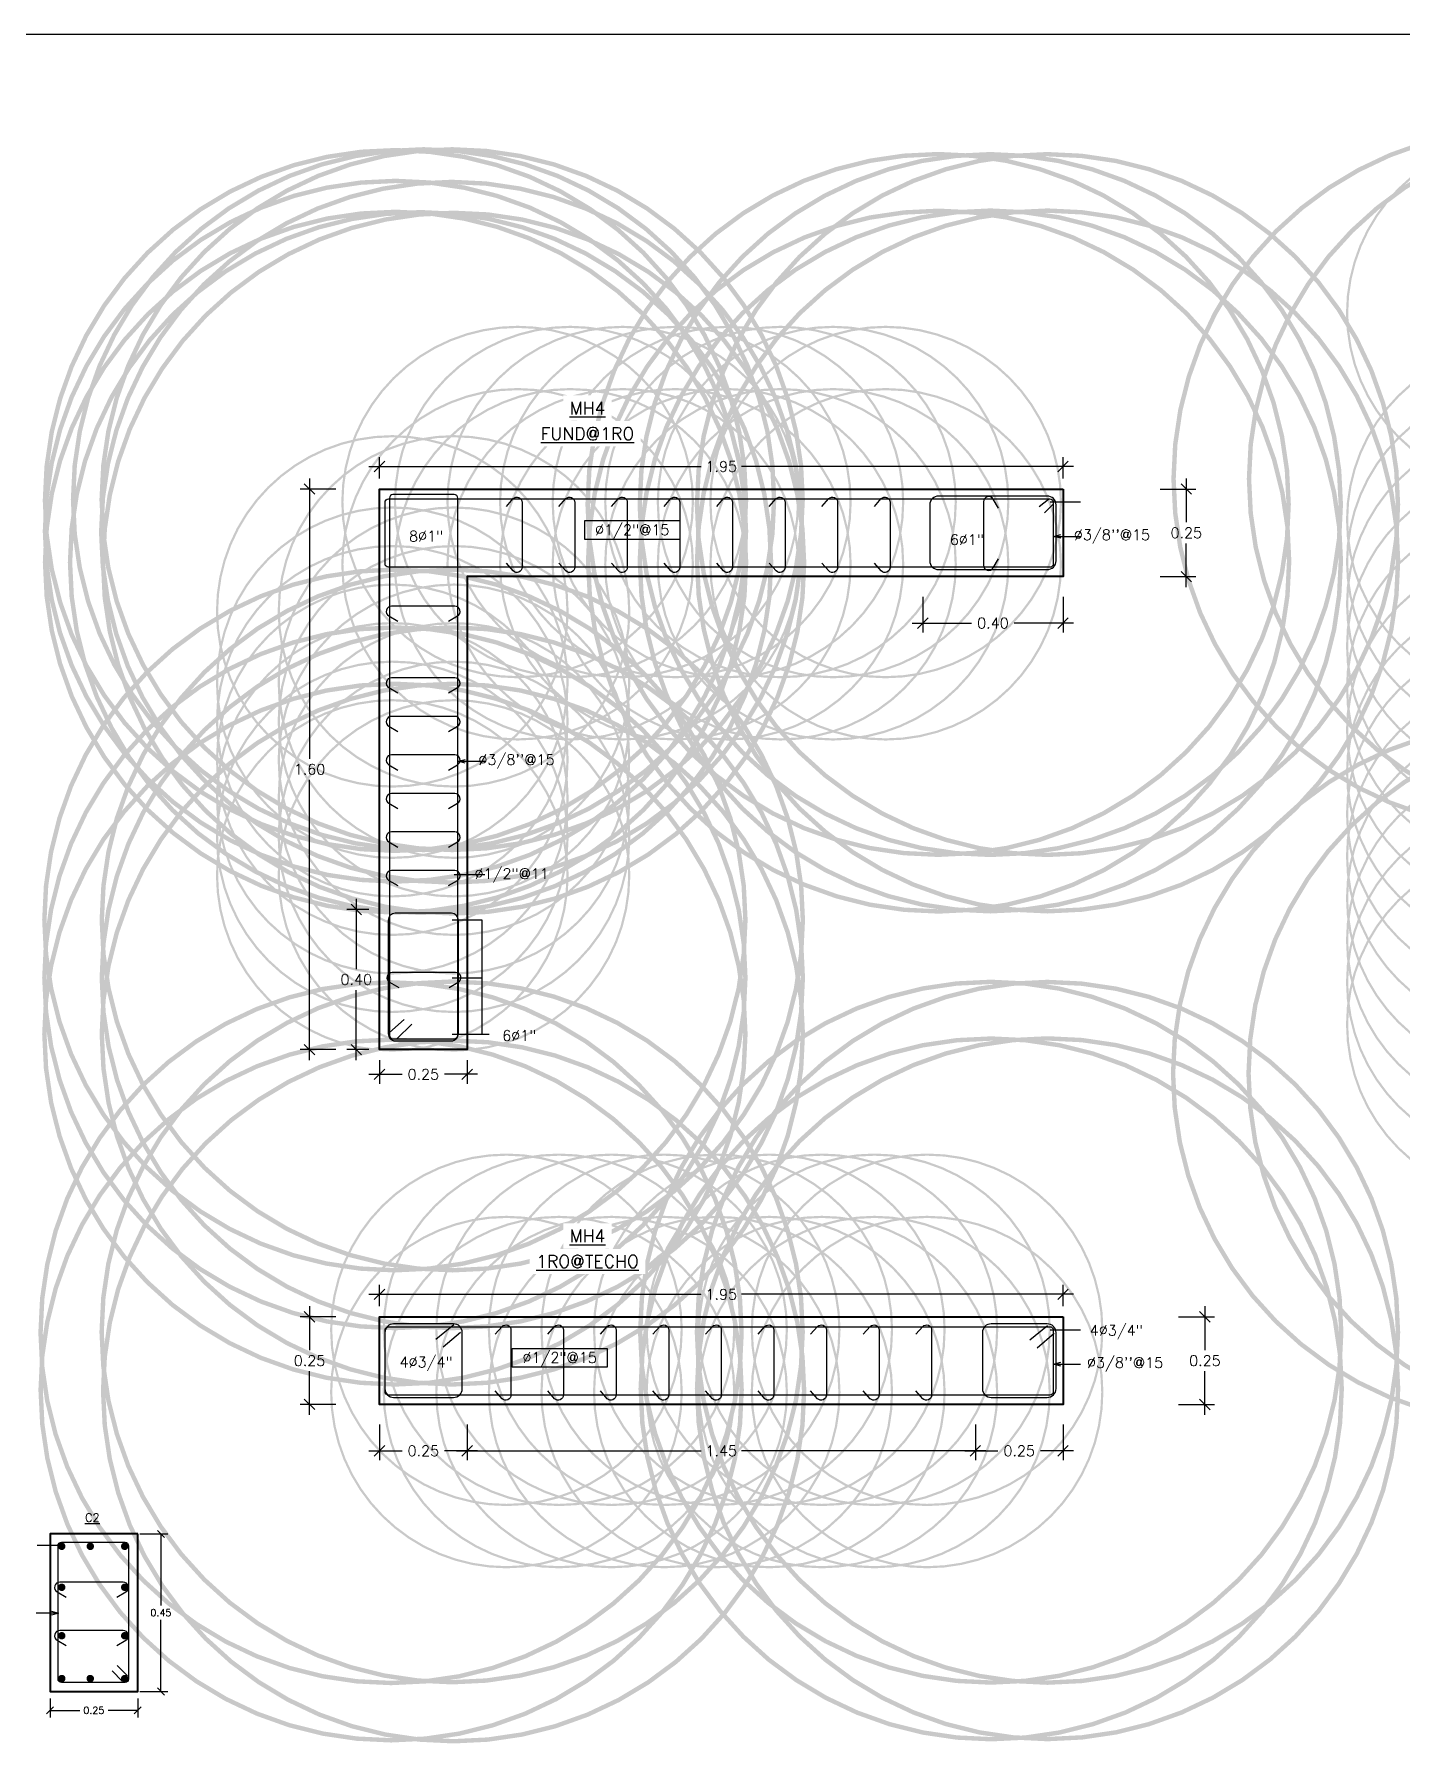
# Model space of a CAD drawing. Header units: metres. Extents: x -25 to 234, y -25 to 53.
# Drawn here: x -0.89 to 3.011, y -15.119 to -10.22 of the extents above; entities that cross this region are included whole.
import ezdxf

# ---------------------------------------------------------------- set-up
doc = ezdxf.new("R2010")
doc.units = ezdxf.units.M
doc.header["$LTSCALE"] = 0.1
doc.header["$MEASUREMENT"] = 0
doc.header["$PDMODE"] = 66
doc.linetypes.add('CONTINUA', pattern=[0])
for name, color, linetype in [('001-DIMTEXTO', 4, 'Continuous'), ('ACERO', 5, 'Continuous'), ('DIMTEXTO', 4, 'Continuous'), ('DIMZAPATA', 4, 'Continuous'), ('MUROS', 7, 'Continuous')]:
    doc.layers.add(name, color=color, linetype=linetype)
doc.layers.add('COLUMNAS', color=7, linetype='Continuous', lineweight=40)
doc.styles.add('SMPLEX', font='simplex.shx')
doc.dimstyles.new('D-10', dxfattribs={"dimscale": 0.1, "dimtxt": 0.2, "dimasz": 0.2, "dimexe": 0.2, "dimexo": 0.2, "dimgap": 0.1, "dimtad": 0, "dimtih": 1, "dimtoh": 1, "dimzin": 0, "dimdsep": 46, "dimtxsty": 'SMPLEX', "dimblk1": 'OBLIQUE', "dimblk2": 'OBLIQUE', "dimsah": 1, "dimcen": 0.2, "dimclrd": 4, "dimclre": 4, "dimclrt": 4, "dimadec": 0, "dimazin": 0, "dimtfac": 1, "dimtmove": 0, "dimatfit": 3, "dimldrblk": 'OPEN30', "dimfxl": 0.5, "dimfxlon": 1, "dimtolj": 1, "dimtzin": 0, "dimarcsym": 0})
doc.dimstyles.new('D-15', dxfattribs={"dimscale": 0.15, "dimtxt": 0.2, "dimasz": 0.2, "dimexe": 0.18, "dimexo": 0.2, "dimgap": 0.1, "dimtad": 0, "dimtih": 1, "dimtoh": 1, "dimzin": 0, "dimdsep": 46, "dimtxsty": 'SMPLEX', "dimblk": 'OBLIQUE', "dimcen": 0.09, "dimdle": 0.2, "dimclrd": 4, "dimclre": 4, "dimclrt": 4, "dimadec": 0, "dimazin": 0, "dimtfac": 1, "dimtofl": 0, "dimtmove": 0, "dimatfit": 3, "dimldrblk": 'OPEN30', "dimfxl": 0.5, "dimfxlon": 1, "dimtolj": 1, "dimtzin": 0, "dimarcsym": 0})
doc.dimstyles.new('DIM-10', dxfattribs={"dimscale": 0.1, "dimtxt": 0.2, "dimasz": 0.2, "dimexe": 0.2, "dimexo": 0.2, "dimgap": 0.1, "dimtad": 0, "dimtih": 1, "dimtoh": 1, "dimzin": 0, "dimdsep": 46, "dimtxsty": 'SMPLEX', "dimblk": 'OBLIQUE', "dimcen": 0.2, "dimclrd": 4, "dimclre": 4, "dimclrt": 4, "dimadec": 0, "dimazin": 0, "dimtfac": 1, "dimtmove": 0, "dimatfit": 3, "dimldrblk": 'OPEN30', "dimfxl": 0.6, "dimfxlon": 1, "dimtolj": 1, "dimtzin": 0, "dimarcsym": 0})

# ---------------------------------------------------------------- blocks, each defined once
blk = doc.blocks.new('_Oblique')
at = {"color": 0, "linetype": 'ByBlock', "lineweight": -2}
blk.add_line((-0.5, -0.5), (0.5, 0.5), dxfattribs=at)
blk = doc.blocks.new('*D267')
at = {"layer": 'Defpoints', "color": 0, "transparency": 16777216}
for p in [(-0.8448, -14.5), (-0.8448, -14.95), (-0.5284, -14.95)]:
    blk.add_point(p, dxfattribs=at)
at = {"layer": 'MUROS', "color": 4, "lineweight": -2, "transparency": 16777216}
for p, q in [((-0.5884, -14.5), (-0.5084, -14.5)), ((-0.5284, -14.5), (-0.5284, -14.705)), ((-0.5284, -14.95), (-0.5284, -14.745)), ((-0.5884, -14.95), (-0.5084, -14.95))]:
    blk.add_line(p, q, dxfattribs=at)
at = {"layer": 'MUROS', "color": 4, "lineweight": -2, "transparency": 16777216, "xscale": 0.02, "yscale": 0.02, "zscale": 0.02}
for p, rotation in [((-0.5284, -14.5), 90), ((-0.5284, -14.95), 270)]:
    blk.add_blockref('_Oblique', p, dxfattribs=dict(at, rotation=rotation))
at = {"layer": 'MUROS', "color": 4, "lineweight": -3, "transparency": 16777216, "insert": (-0.5284, -14.725), "char_height": 0.02, "attachment_point": 5, "style": 'SMPLEX'}
blk.add_mtext('\\A1;0.45', dxfattribs=at)
blk = doc.blocks.new('_Open30')
at = {"layer": 'DIMTEXTO', "color": 0, "lineweight": -2}
for p, q in [((-1, 0.27), (0, 0)), ((0, 0), (-1, -0.27)), ((0, 0), (-1, 0))]:
    blk.add_line(p, q, dxfattribs=at)
blk = doc.blocks.new('*D266')
at = {"layer": 'Defpoints', "color": 0, "transparency": 16777216}
for p in [(-0.8448, -14.95), (-0.5948, -14.95), (-0.8448, -15.0039)]:
    blk.add_point(p, dxfattribs=at)
at = {"layer": 'DIMTEXTO', "color": 4, "lineweight": -2, "transparency": 16777216}
for p, q in [((-0.8448, -14.97), (-0.8448, -15.0239)), ((-0.5948, -14.97), (-0.5948, -15.0239)), ((-0.8448, -15.0039), (-0.7602, -15.0039)), ((-0.5948, -15.0039), (-0.6793, -15.0039))]:
    blk.add_line(p, q, dxfattribs=at)
at = {"layer": 'DIMTEXTO', "color": 4, "lineweight": -2, "transparency": 16777216, "xscale": 0.02, "yscale": 0.02, "zscale": 0.02, "rotation": 180}
blk.add_blockref('_Oblique', (-0.8448, -15.0039), dxfattribs=at)
at = {"layer": 'DIMTEXTO', "color": 4, "lineweight": -2, "transparency": 16777216, "xscale": 0.02, "yscale": 0.02, "zscale": 0.02}
blk.add_blockref('_Oblique', (-0.5948, -15.0039), dxfattribs=at)
at = {"layer": 'DIMTEXTO', "color": 4, "transparency": 16777216, "insert": (-0.7198, -15.0039), "char_height": 0.02, "attachment_point": 5, "style": 'SMPLEX'}
blk.add_mtext('\\A1;0.25', dxfattribs=at)
blk = doc.blocks.new('*U698')
at = {"layer": 'ACERO', "const_width": 1}
blk.add_lwpolyline([(0, -0.003175, 1), (0, 0.003175, 1)], format="xyb", close=True, dxfattribs=at)
blk = doc.blocks.new('*U700')
at = {"layer": '001-DIMTEXTO', "color": 0, "linetype": 'ByBlock', "lineweight": -2, "transparency": 16777216}
for p in [(0, 0), (0.15, 0), (0.3, 0), (0.45, 0), (0.6, 0), (0.75, 0), (0.9, 0), (1.05, 0), (0, -0.1777), (0.15, -0.1777), (0.3, -0.1777), (0.45, -0.1777), (0.6, -0.1777), (0.75, -0.1777), (0.9, -0.1777), (1.05, -0.1777)]:
    blk.add_blockref('*U698', p, dxfattribs=at)
blk = doc.blocks.new('*U701')
at = {"layer": 'ACERO', "linetype": 'CONTINUA'}
blk.add_lwpolyline([(0.0225, 0.0806), (0.0029, 0.1032, 0.663284), (-0.0225, 0.0925), (-0.0225, -0.0925, 0.663284), (0.0029, -0.1032), (0.0225, -0.0806)], format="xyb", dxfattribs=at)
blk = doc.blocks.new('*U702')
at = {"layer": '001-DIMTEXTO', "color": 0, "linetype": 'ByBlock', "lineweight": -2, "transparency": 16777216}
for p in [(0, 0), (0.15, 0), (0.3, 0), (0.45, 0), (0.6, 0), (0.75, 0), (0.9, 0), (1.05, 0)]:
    blk.add_blockref('*U701', p, dxfattribs=at)
blk = doc.blocks.new('*D705')
at = {"layer": 'Defpoints', "color": 0, "transparency": 16777216}
for p in [(2.0451, -11.5178), (2.0451, -11.7678), (2.3968, -11.7678)]:
    blk.add_point(p, dxfattribs=at)
at = {"layer": 'DIMTEXTO', "color": 4, "lineweight": -2, "transparency": 16777216}
for p, q in [((2.3968, -11.4878), (2.3968, -11.6128)), ((2.3218, -11.5178), (2.4238, -11.5178)), ((2.3968, -11.7978), (2.3968, -11.6728)), ((2.3218, -11.7678), (2.4238, -11.7678))]:
    blk.add_line(p, q, dxfattribs=at)
at = {"layer": 'DIMTEXTO', "color": 4, "lineweight": -2, "transparency": 16777216, "xscale": 0.03, "yscale": 0.03, "zscale": 0.03}
for p, rotation in [((2.3968, -11.5178), 90), ((2.3968, -11.7678), 270)]:
    blk.add_blockref('_Oblique', p, dxfattribs=dict(at, rotation=rotation))
at = {"layer": 'DIMTEXTO', "color": 4, "transparency": 16777216, "insert": (2.3968, -11.6428), "char_height": 0.03, "attachment_point": 5, "style": 'SMPLEX'}
blk.add_mtext('\\A1;0.25', dxfattribs=at)
blk = doc.blocks.new('*D706')
at = {"layer": 'Defpoints', "color": 0, "transparency": 16777216}
for p in [(0.0951, -11.5178), (-0.1045, -13.1178), (0.0951, -13.1178)]:
    blk.add_point(p, dxfattribs=at)
at = {"layer": 'DIMTEXTO', "color": 4, "lineweight": -2, "transparency": 16777216}
for p, q in [((-0.1045, -11.4878), (-0.1045, -12.2878)), ((-0.0295, -11.5178), (-0.1315, -11.5178)), ((-0.1045, -13.1478), (-0.1045, -12.3478)), ((-0.0295, -13.1178), (-0.1315, -13.1178))]:
    blk.add_line(p, q, dxfattribs=at)
at = {"layer": 'DIMTEXTO', "color": 4, "lineweight": -2, "transparency": 16777216, "xscale": 0.03, "yscale": 0.03, "zscale": 0.03}
for p, rotation in [((-0.1045, -11.5178), 90), ((-0.1045, -13.1178), 270)]:
    blk.add_blockref('_Oblique', p, dxfattribs=dict(at, rotation=rotation))
at = {"layer": 'DIMTEXTO', "color": 4, "transparency": 16777216, "insert": (-0.1045, -12.3178), "char_height": 0.03, "attachment_point": 5, "style": 'SMPLEX'}
blk.add_mtext('\\A1;1.60', dxfattribs=at)
blk = doc.blocks.new('*D703')
at = {"layer": 'Defpoints', "color": 0, "transparency": 16777216}
for p in [(2.0451, -11.4535), (0.0951, -11.5178), (2.0451, -11.5178)]:
    blk.add_point(p, dxfattribs=at)
at = {"layer": 'DIMTEXTO', "color": 4, "lineweight": -2, "transparency": 16777216}
for p, q in [((0.0651, -11.4535), (1.0123, -11.4535)), ((0.0951, -11.4878), (0.0951, -11.4265)), ((2.0751, -11.4535), (1.128, -11.4535)), ((2.0451, -11.4878), (2.0451, -11.4265))]:
    blk.add_line(p, q, dxfattribs=at)
at = {"layer": 'DIMTEXTO', "color": 4, "lineweight": -2, "transparency": 16777216, "xscale": 0.03, "yscale": 0.03, "zscale": 0.03, "rotation": 180}
blk.add_blockref('_Oblique', (0.0951, -11.4535), dxfattribs=at)
at = {"layer": 'DIMTEXTO', "color": 4, "lineweight": -2, "transparency": 16777216, "xscale": 0.03, "yscale": 0.03, "zscale": 0.03}
blk.add_blockref('_Oblique', (2.0451, -11.4535), dxfattribs=at)
at = {"layer": 'DIMTEXTO', "color": 4, "transparency": 16777216, "insert": (1.0701, -11.4535), "char_height": 0.03, "attachment_point": 5, "style": 'SMPLEX'}
blk.add_mtext('\\A1;1.95', dxfattribs=at)
blk = doc.blocks.new('*D704')
at = {"layer": 'Defpoints', "color": 0, "transparency": 16777216}
for p in [(0.0951, -13.1178), (0.3451, -13.1178), (0.0951, -13.1884)]:
    blk.add_point(p, dxfattribs=at)
at = {"layer": 'DIMTEXTO', "color": 4, "lineweight": -2, "transparency": 16777216}
for p, q in [((0.0951, -13.1478), (0.0951, -13.2154)), ((0.3451, -13.1478), (0.3451, -13.2154)), ((0.0651, -13.1884), (0.1594, -13.1884)), ((0.3751, -13.1884), (0.2808, -13.1884))]:
    blk.add_line(p, q, dxfattribs=at)
at = {"layer": 'DIMTEXTO', "color": 4, "lineweight": -2, "transparency": 16777216, "xscale": 0.03, "yscale": 0.03, "zscale": 0.03, "rotation": 180}
blk.add_blockref('_Oblique', (0.0951, -13.1884), dxfattribs=at)
at = {"layer": 'DIMTEXTO', "color": 4, "lineweight": -2, "transparency": 16777216, "xscale": 0.03, "yscale": 0.03, "zscale": 0.03}
blk.add_blockref('_Oblique', (0.3451, -13.1884), dxfattribs=at)
at = {"layer": 'DIMTEXTO', "color": 4, "transparency": 16777216, "insert": (0.2201, -13.1884), "char_height": 0.03, "attachment_point": 5, "style": 'SMPLEX'}
blk.add_mtext('\\A1;0.25', dxfattribs=at)
blk = doc.blocks.new('*U708')
at = {"layer": 'ACERO', "linetype": 'CONTINUA'}
blk.add_lwpolyline([(0.072, -0.0216), (0.098, -0.0064, 0.765011), (0.0904, 0.0216), (-0.0904, 0.0216, 0.765011), (-0.098, -0.0064), (-0.072, -0.0216)], format="xyb", dxfattribs=at)
blk = doc.blocks.new('*U709')
at = {"layer": '001-DIMTEXTO', "color": 0, "linetype": 'ByBlock', "lineweight": -2, "transparency": 16777216}
for p in [(0, 0.55), (0, 0.44), (0, 0.33), (0, 0.22), (0, 0.11), (0, 0)]:
    blk.add_blockref('*U708', p, dxfattribs=at)
blk = doc.blocks.new('*U710')
at = {"layer": 'ACERO', "const_width": 1}
for points in [[(-0.088, -0.0032, -1), (-0.088, 0.0032, -1)], [(0.088, -0.0032, -1), (0.088, 0.0032, -1)]]:
    blk.add_lwpolyline(points, format="xyb", close=True, dxfattribs=at)
blk = doc.blocks.new('*U711')
at = {"layer": '001-DIMTEXTO', "color": 0, "linetype": 'ByBlock', "lineweight": -2, "transparency": 16777216}
for p in [(0, 0.55), (0, 0.44), (0, 0.33), (0, 0.22), (0, 0.11), (0, 0)]:
    blk.add_blockref('*U710', p, dxfattribs=at)
blk = doc.blocks.new('*D712')
at = {"layer": 'Defpoints', "color": 0, "transparency": 16777216}
for p in [(0.0288, -12.7178), (0.0951, -12.7178), (0.0951, -13.1178)]:
    blk.add_point(p, dxfattribs=at)
at = {"layer": 'DIMTEXTO', "color": 4, "lineweight": -2, "transparency": 16777216}
for p, q in [((0.0288, -12.6878), (0.0288, -12.8878)), ((0.0651, -12.7178), (0.0018, -12.7178)), ((0.0288, -13.1478), (0.0288, -12.9478)), ((0.0651, -13.1178), (0.0018, -13.1178))]:
    blk.add_line(p, q, dxfattribs=at)
at = {"layer": 'DIMTEXTO', "color": 4, "lineweight": -2, "transparency": 16777216, "xscale": 0.03, "yscale": 0.03, "zscale": 0.03}
for p, rotation in [((0.0288, -12.7178), 90), ((0.0288, -13.1178), 270)]:
    blk.add_blockref('_Oblique', p, dxfattribs=dict(at, rotation=rotation))
at = {"layer": 'DIMTEXTO', "color": 4, "transparency": 16777216, "insert": (0.0288, -12.9178), "char_height": 0.03, "attachment_point": 5, "style": 'SMPLEX'}
blk.add_mtext('\\A1;0.40', dxfattribs=at)
blk = doc.blocks.new('*D715')
at = {"layer": 'Defpoints', "color": 0, "transparency": 16777216}
for p in [(1.6451, -11.7678), (2.0451, -11.7678), (1.6451, -11.9004)]:
    blk.add_point(p, dxfattribs=at)
at = {"layer": 'DIMTEXTO', "color": 4, "lineweight": -2, "transparency": 16777216}
for p, q in [((1.6451, -11.8254), (1.6451, -11.9274)), ((2.0451, -11.8254), (2.0451, -11.9274)), ((1.6151, -11.9004), (1.7844, -11.9004)), ((2.0751, -11.9004), (1.9058, -11.9004))]:
    blk.add_line(p, q, dxfattribs=at)
at = {"layer": 'DIMTEXTO', "color": 4, "lineweight": -2, "transparency": 16777216, "xscale": 0.03, "yscale": 0.03, "zscale": 0.03, "rotation": 180}
blk.add_blockref('_Oblique', (1.6451, -11.9004), dxfattribs=at)
at = {"layer": 'DIMTEXTO', "color": 4, "lineweight": -2, "transparency": 16777216, "xscale": 0.03, "yscale": 0.03, "zscale": 0.03}
blk.add_blockref('_Oblique', (2.0451, -11.9004), dxfattribs=at)
at = {"layer": 'DIMTEXTO', "color": 4, "transparency": 16777216, "insert": (1.8451, -11.9004), "char_height": 0.03, "attachment_point": 5, "style": 'SMPLEX'}
blk.add_mtext('\\A1;0.40', dxfattribs=at)
blk = doc.blocks.new('*U734')
at = {"layer": 'ACERO', "const_width": 1}
for points in [[(-0.1129, 0.0035, 1), (-0.1129, 0.0098, 1)], [(0.1132, 0.0035, 1), (0.1132, 0.0098, 1)]]:
    blk.add_lwpolyline(points, format="xyb", close=True, dxfattribs=at)
at = {"layer": 'ACERO', "linetype": 'CONTINUA'}
blk.add_lwpolyline([(-0.097, -0.0216), (-0.123, -0.0064, -0.765011), (-0.1154, 0.0216), (0.1154, 0.0216, -0.765011), (0.123, -0.0064), (0.097, -0.0216)], format="xyb", dxfattribs=at)
blk = doc.blocks.new('*U735')
at = {"layer": '001-DIMTEXTO', "color": 0, "linetype": 'ByBlock', "lineweight": -2, "transparency": 16777216}
for p in [(0, 1.44), (0, 1.32), (0, 1.2), (0, 1.08), (0, 0.96), (0, 0.84), (0, 0.72), (0, 0.6), (0, 0.48), (0, 0.36), (0, 0.24), (0, 0.12), (0, 0)]:
    blk.add_blockref('*U734', p, dxfattribs=at)
blk = doc.blocks.new('*U766')
at = {"layer": 'ACERO', "const_width": 1}
blk.add_lwpolyline([(0, -0.003175, 1), (0, 0.003175, 1)], format="xyb", close=True, dxfattribs=at)
blk = doc.blocks.new('*U767')
at = {"layer": '001-DIMTEXTO', "color": 0, "linetype": 'ByBlock', "lineweight": -2, "transparency": 16777216}
for p in [(0, 0), (0.15, 0), (0.3, 0), (0.45, 0), (0.6, 0), (0.75, 0), (0.9, 0), (1.05, 0), (1.2, 0), (0, -0.1777), (0.15, -0.1777), (0.3, -0.1777), (0.45, -0.1777), (0.6, -0.1777), (0.75, -0.1777), (0.9, -0.1777), (1.05, -0.1777), (1.2, -0.1777)]:
    blk.add_blockref('*U766', p, dxfattribs=at)
blk = doc.blocks.new('*U768')
at = {"layer": 'ACERO', "linetype": 'CONTINUA'}
blk.add_lwpolyline([(0.0225, 0.0806), (0.0029, 0.1032, 0.663284), (-0.0225, 0.0925), (-0.0225, -0.0925, 0.663284), (0.0029, -0.1032), (0.0225, -0.0806)], format="xyb", dxfattribs=at)
blk = doc.blocks.new('*U769')
at = {"layer": '001-DIMTEXTO', "color": 0, "linetype": 'ByBlock', "lineweight": -2, "transparency": 16777216}
for p in [(0, 0), (0.15, 0), (0.3, 0), (0.45, 0), (0.6, 0), (0.75, 0), (0.9, 0), (1.05, 0), (1.2, 0)]:
    blk.add_blockref('*U768', p, dxfattribs=at)
blk = doc.blocks.new('*D775')
at = {"layer": 'Defpoints', "color": 0, "transparency": 16777216}
for p in [(2.0983, -13.8806), (2.0982, -14.1306), (2.4499, -14.1306)]:
    blk.add_point(p, dxfattribs=at)
at = {"layer": 'DIMTEXTO', "color": 4, "lineweight": -2, "transparency": 16777216}
for p, q in [((2.4499, -13.8506), (2.4499, -13.9756)), ((2.3749, -13.8806), (2.4769, -13.8806)), ((2.4499, -14.1606), (2.4499, -14.0356)), ((2.3749, -14.1306), (2.4769, -14.1306))]:
    blk.add_line(p, q, dxfattribs=at)
at = {"layer": 'DIMTEXTO', "color": 4, "lineweight": -2, "transparency": 16777216, "xscale": 0.03, "yscale": 0.03, "zscale": 0.03}
for p, rotation in [((2.4499, -13.8806), 90), ((2.4499, -14.1306), 270)]:
    blk.add_blockref('_Oblique', p, dxfattribs=dict(at, rotation=rotation))
at = {"layer": 'DIMTEXTO', "color": 4, "transparency": 16777216, "insert": (2.4499, -14.0056), "char_height": 0.03, "attachment_point": 5, "style": 'SMPLEX'}
blk.add_mtext('\\A1;0.25', dxfattribs=at)
blk = doc.blocks.new('*D776')
at = {"layer": 'Defpoints', "color": 0, "transparency": 16777216}
for p in [(0.0951, -13.8805), (-0.1045, -14.1305), (0.0951, -14.1305)]:
    blk.add_point(p, dxfattribs=at)
at = {"layer": 'DIMTEXTO', "color": 4, "lineweight": -2, "transparency": 16777216}
for p, q in [((-0.1045, -13.8505), (-0.1045, -13.9755)), ((-0.0295, -13.8805), (-0.1315, -13.8805)), ((-0.1045, -14.1605), (-0.1045, -14.0355)), ((-0.0295, -14.1305), (-0.1315, -14.1305))]:
    blk.add_line(p, q, dxfattribs=at)
at = {"layer": 'DIMTEXTO', "color": 4, "lineweight": -2, "transparency": 16777216, "xscale": 0.03, "yscale": 0.03, "zscale": 0.03}
for p, rotation in [((-0.1045, -13.8805), 90), ((-0.1045, -14.1305), 270)]:
    blk.add_blockref('_Oblique', p, dxfattribs=dict(at, rotation=rotation))
at = {"layer": 'DIMTEXTO', "color": 4, "transparency": 16777216, "insert": (-0.1045, -14.0055), "char_height": 0.03, "attachment_point": 5, "style": 'SMPLEX'}
blk.add_mtext('\\A1;0.25', dxfattribs=at)
blk = doc.blocks.new('*D772')
at = {"layer": 'Defpoints', "color": 0, "transparency": 16777216}
for p in [(2.0451, -13.8163), (0.0951, -13.8805), (2.0451, -13.8806)]:
    blk.add_point(p, dxfattribs=at)
at = {"layer": 'DIMTEXTO', "color": 4, "lineweight": -2, "transparency": 16777216}
for p, q in [((0.0951, -13.8505), (0.0951, -13.7893)), ((2.0451, -13.8506), (2.0451, -13.7893)), ((0.0651, -13.8163), (1.0123, -13.8163)), ((2.0751, -13.8163), (1.128, -13.8163))]:
    blk.add_line(p, q, dxfattribs=at)
at = {"layer": 'DIMTEXTO', "color": 4, "lineweight": -2, "transparency": 16777216, "xscale": 0.03, "yscale": 0.03, "zscale": 0.03, "rotation": 180}
blk.add_blockref('_Oblique', (0.0951, -13.8163), dxfattribs=at)
at = {"layer": 'DIMTEXTO', "color": 4, "lineweight": -2, "transparency": 16777216, "xscale": 0.03, "yscale": 0.03, "zscale": 0.03}
blk.add_blockref('_Oblique', (2.0451, -13.8163), dxfattribs=at)
at = {"layer": 'DIMTEXTO', "color": 4, "transparency": 16777216, "insert": (1.0701, -13.8163), "char_height": 0.03, "attachment_point": 5, "style": 'SMPLEX'}
blk.add_mtext('\\A1;1.95', dxfattribs=at)
blk = doc.blocks.new('*D774')
at = {"layer": 'Defpoints', "color": 0, "transparency": 16777216}
for p in [(1.7951, -14.1306), (2.0451, -14.1306), (1.7951, -14.2631)]:
    blk.add_point(p, dxfattribs=at)
at = {"layer": 'DIMTEXTO', "color": 4, "lineweight": -2, "transparency": 16777216}
for p, q in [((1.7951, -14.1881), (1.7951, -14.2901)), ((2.0451, -14.1881), (2.0451, -14.2901)), ((1.7651, -14.2631), (1.8594, -14.2631)), ((2.0751, -14.2631), (1.9808, -14.2631))]:
    blk.add_line(p, q, dxfattribs=at)
at = {"layer": 'DIMTEXTO', "color": 4, "lineweight": -2, "transparency": 16777216, "xscale": 0.03, "yscale": 0.03, "zscale": 0.03, "rotation": 180}
blk.add_blockref('_Oblique', (1.7951, -14.2631), dxfattribs=at)
at = {"layer": 'DIMTEXTO', "color": 4, "lineweight": -2, "transparency": 16777216, "xscale": 0.03, "yscale": 0.03, "zscale": 0.03}
blk.add_blockref('_Oblique', (2.0451, -14.2631), dxfattribs=at)
at = {"layer": 'DIMTEXTO', "color": 4, "transparency": 16777216, "insert": (1.9201, -14.2631), "char_height": 0.03, "attachment_point": 5, "style": 'SMPLEX'}
blk.add_mtext('\\A1;0.25', dxfattribs=at)
blk = doc.blocks.new('*D780')
at = {"layer": 'Defpoints', "color": 0, "transparency": 16777216}
for p in [(0.0951, -14.1305), (0.3451, -14.1305), (0.0951, -14.2631)]:
    blk.add_point(p, dxfattribs=at)
at = {"layer": 'DIMTEXTO', "color": 4, "lineweight": -2, "transparency": 16777216}
for p, q in [((0.0951, -14.1881), (0.0951, -14.2901)), ((0.3451, -14.1881), (0.3451, -14.2901)), ((0.0651, -14.2631), (0.1594, -14.2631)), ((0.3751, -14.2631), (0.2808, -14.2631))]:
    blk.add_line(p, q, dxfattribs=at)
at = {"layer": 'DIMTEXTO', "color": 4, "lineweight": -2, "transparency": 16777216, "xscale": 0.03, "yscale": 0.03, "zscale": 0.03, "rotation": 180}
blk.add_blockref('_Oblique', (0.0951, -14.2631), dxfattribs=at)
at = {"layer": 'DIMTEXTO', "color": 4, "lineweight": -2, "transparency": 16777216, "xscale": 0.03, "yscale": 0.03, "zscale": 0.03}
blk.add_blockref('_Oblique', (0.3451, -14.2631), dxfattribs=at)
at = {"layer": 'DIMTEXTO', "color": 4, "transparency": 16777216, "insert": (0.2201, -14.2631), "char_height": 0.03, "attachment_point": 5, "style": 'SMPLEX'}
blk.add_mtext('\\A1;0.25', dxfattribs=at)
blk = doc.blocks.new('*D781')
at = {"layer": 'Defpoints', "color": 0, "transparency": 16777216}
for p in [(0.3451, -14.1305), (1.7951, -14.1306), (1.7951, -14.2631)]:
    blk.add_point(p, dxfattribs=at)
at = {"layer": 'DIMTEXTO', "color": 4, "lineweight": -2, "transparency": 16777216}
for p, q in [((0.3451, -14.1881), (0.3451, -14.2901)), ((1.7951, -14.1881), (1.7951, -14.2901)), ((0.3151, -14.2631), (1.0123, -14.2631)), ((1.8251, -14.2631), (1.128, -14.2631))]:
    blk.add_line(p, q, dxfattribs=at)
at = {"layer": 'DIMTEXTO', "color": 4, "lineweight": -2, "transparency": 16777216, "xscale": 0.03, "yscale": 0.03, "zscale": 0.03, "rotation": 180}
blk.add_blockref('_Oblique', (0.3451, -14.2631), dxfattribs=at)
at = {"layer": 'DIMTEXTO', "color": 4, "lineweight": -2, "transparency": 16777216, "xscale": 0.03, "yscale": 0.03, "zscale": 0.03}
blk.add_blockref('_Oblique', (1.7951, -14.2631), dxfattribs=at)
at = {"layer": 'DIMTEXTO', "color": 4, "transparency": 16777216, "insert": (1.0701, -14.2631), "char_height": 0.03, "attachment_point": 5, "style": 'SMPLEX'}
blk.add_mtext('\\A1;1.45', dxfattribs=at)

msp = doc.modelspace()

# ---------------------------------------------------------------- linework, layer by layer
at = {"layer": '001-DIMTEXTO', "linetype": 'CONTINUA'}
for p, q in [((2.0083, -11.5547), (2.0953, -11.5547)), ((0.3084, -12.6184), (0.3955, -12.6184)), ((0.3028, -13.0736), (0.4084, -13.0736)), ((2.0083, -13.9174), (2.0953, -13.9174)), ((-0.8078, -14.5334), (-0.8819, -14.5334))]:
    msp.add_line(p, q, dxfattribs=at)
for points in [[(0.6811, -11.608), (0.9521, -11.608), (0.9521, -11.6617), (0.6811, -11.6617)], [(0.474, -13.9707), (0.7449, -13.9707), (0.7449, -14.0245), (0.474, -14.0245)]]:
    msp.add_lwpolyline(points, close=True, dxfattribs=at)
for points in [[(0.3028, -12.7478), (0.3867, -12.7478), (0.3867, -13.0736)], [(0.3028, -12.9127), (0.3867, -12.9127)]]:
    msp.add_lwpolyline(points, dxfattribs=at)
at = {"layer": 'ACERO'}
for p, q in [((1.9769, -11.5679), (2.0033, -11.5465)), ((1.992, -11.5859), (2.0162, -11.5624)), ((0.1234, -13.0693), (0.1659, -13.0321)), ((0.1443, -13.0873), (0.1876, -13.0453)), ((0.2561, -13.9439), (0.3071, -13.9025)), ((1.9501, -13.9467), (2.0012, -13.9054)), ((0.277, -13.9659), (0.3259, -13.9244)), ((1.971, -13.9688), (2.0199, -13.9273)), ((-0.6391, -14.9206), (-0.6679, -14.8911)), ((-0.6243, -14.9057), (-0.653, -14.8762))]:
    msp.add_line(p, q, dxfattribs=at)
for points, const_width in [([(3.3604, -11.4951, 1), (3.3604, -11.4824, 1)], 2), ([(3.5757, -11.4951, -1), (3.5757, -11.4824, -1)], 2), ([(3.3555, -11.0189, 1), (3.3555, -11.0125, 1)], 1), ([(1.8375, -11.5557, 1), (1.8375, -11.5684, 1)], 2), ([(2.0007, -11.5557, 1), (2.0007, -11.5684, 1)], 2), ([(1.8377, -11.7167, 1), (1.8377, -11.7294, 1)], 2), ([(2.001, -11.7167, 1), (2.001, -11.7294, 1)], 2), ([(0.1316, -11.8702, -1), (0.1316, -11.8638, -1)], 1), ([(0.3077, -11.8702, -1), (0.3077, -11.8638, -1)], 1), ([(0.139, -12.7414, 1), (0.139, -12.7541, 1)], 2), ([(0.3028, -12.7414, -1), (0.3028, -12.7541, -1)], 2), ([(0.139, -12.9064, 1), (0.139, -12.9191, 1)], 2), ([(0.3028, -12.9064, -1), (0.3028, -12.9191, -1)], 2), ([(0.139, -13.08, -1), (0.139, -13.0673, -1)], 2), ([(0.3028, -13.08, 1), (0.3028, -13.0673, 1)], 2), ([(3.359, -13.1924, 1), (3.359, -13.1797, 1)], 2), ([(3.5744, -13.1924, -1), (3.5744, -13.1797, -1)], 2), ([(1.8388, -13.9181, 1), (1.8388, -13.9308, 1)], 2), ([(2.0007, -13.9184, 1), (2.0007, -13.9311, 1)], 2), ([(1.8402, -14.0799, 1), (1.8402, -14.0926, 1)], 2), ([(2.001, -14.0795, 1), (2.001, -14.0922, 1)], 2), ([(-0.8061, -14.5356, 1), (-0.8167, -14.5356, 1)], 0.0106), ([(-0.7247, -14.5356, 1), (-0.7354, -14.5356, 1)], 0.0106), ([(-0.6265, -14.5356, 1), (-0.6371, -14.5356, 1)], 0.0106), ([(-0.8061, -14.6526, 1), (-0.8167, -14.6526, 1)], 0.0106), ([(-0.6265, -14.6526, 1), (-0.6371, -14.6526, 1)], 0.0106), ([(-0.8061, -14.7908, 1), (-0.8167, -14.7908, 1)], 0.0106), ([(-0.6265, -14.7908, 1), (-0.6371, -14.7908, 1)], 0.0106), ([(-0.8061, -14.9131, 1), (-0.8167, -14.9131, 1)], 0.0106), ([(-0.7247, -14.9131, 1), (-0.7354, -14.9131, 1)], 0.0106), ([(-0.6265, -14.9131, 1), (-0.6371, -14.9131, 1)], 0.0106)]:
    msp.add_lwpolyline(points, format="xyb", close=True, dxfattribs=dict(at, const_width=const_width))
for points in [[(2.0173, -11.5561), (2.0173, -11.7311, -0.414214), (2.0073, -11.7411), (0.1208, -11.741, -0.414214), (0.1108, -11.731), (0.1108, -11.556, -0.414214), (0.1208, -11.546), (2.0073, -11.5461, -0.414214)], [(0.1334, -13.0873), (0.3084, -13.0873, 0.414214), (0.3184, -13.0773), (0.3184, -11.5434, 0.414214), (0.3084, -11.5334), (0.1334, -11.5334, 0.414214), (0.1234, -11.5434), (0.1234, -13.0773, 0.414214)], [(1.6901, -11.7478), (2.0001, -11.7478, 0.414214), (2.0251, -11.7228), (2.0251, -11.5628, 0.414214), (2.0001, -11.5378), (1.6901, -11.5378, 0.414214), (1.6651, -11.5628), (1.6651, -11.7228, 0.414214)], [(0.1401, -13.0928), (0.3001, -13.0928, 0.414214), (0.3201, -13.0728), (0.3201, -12.7487, 0.414214), (0.3001, -12.7287), (0.1401, -12.7287, 0.414214), (0.1201, -12.7487), (0.1201, -13.0728, 0.414214)], [(0.1355, -14.1106), (0.3062, -14.1106, 0.414214), (0.3312, -14.0856), (0.3312, -13.9256, 0.414214), (0.3062, -13.9006), (0.1355, -13.9006, 0.414214), (0.1105, -13.9256), (0.1105, -14.0856, 0.414214)], [(2.0173, -13.9188), (2.0173, -14.0938, -0.414214), (2.0073, -14.1038), (0.1208, -14.1038, -0.414214), (0.1108, -14.0938), (0.1108, -13.9188, -0.414214), (0.1208, -13.9088), (2.0073, -13.9088, -0.414214)], [(1.8401, -14.1106), (2.0001, -14.1106, 0.414214), (2.0251, -14.0856), (2.0251, -13.9256, 0.414214), (2.0001, -13.9006), (1.8401, -13.9006, 0.414214), (1.8151, -13.9256), (1.8151, -14.0856, 0.414214)], [(-0.6308, -14.9245), (-0.8121, -14.9245, -0.414214), (-0.8221, -14.9145), (-0.8221, -14.534, -0.414214), (-0.8121, -14.524), (-0.6308, -14.524, -0.414214), (-0.6208, -14.534), (-0.6208, -14.9145, -0.414214)]]:
    msp.add_lwpolyline(points, format="xyb", close=True, dxfattribs=at)
at = {"layer": 'ACERO', "linetype": 'CONTINUA'}
for points in [[(1.8611, -11.5728), (1.8458, -11.5468, 0.765011), (1.8179, -11.5544), (1.8179, -11.7353, 0.765011), (1.8458, -11.7428), (1.8611, -11.7168)], [(0.2918, -11.8953), (0.3178, -11.88, 0.765011), (0.3102, -11.8521), (0.1294, -11.8521, 0.765011), (0.1218, -11.88), (0.1478, -11.8953)], [(0.2939, -12.941), (0.3199, -12.9258, 0.765011), (0.3123, -12.8978), (0.1314, -12.8978, 0.765011), (0.1239, -12.9258), (0.1499, -12.941)], [(-0.6546, -14.6809), (-0.6286, -14.6657, 0.765011), (-0.6362, -14.6377), (-0.817, -14.6377, 0.765011), (-0.8246, -14.6657), (-0.7986, -14.6809)], [(-0.6546, -14.8191), (-0.6286, -14.8038, 0.765011), (-0.6362, -14.7759), (-0.817, -14.7759, 0.765011), (-0.8246, -14.8038), (-0.7986, -14.8191)]]:
    msp.add_lwpolyline(points, format="xyb", dxfattribs=at)
at = {"layer": 'COLUMNAS', "color": 1}
for points in [[(2.0451, -11.5178), (2.0451, -11.7678), (0.3451, -11.7678), (0.3451, -13.1178), (0.0951, -13.1178), (0.0951, -11.5178)], [(2.0451, -13.8806), (2.0451, -14.1306), (0.3451, -14.1305), (0.3451, -14.1305), (0.0951, -14.1305), (0.0951, -13.8805)], [(-0.5948, -14.5), (-0.8448, -14.5), (-0.8448, -14.95), (-0.5948, -14.95)]]:
    msp.add_lwpolyline(points, close=True, dxfattribs=at)
at = {"layer": 'DIMZAPATA', "linetype": 'CONTINUA'}
msp.add_lwpolyline([(-5.4557, -10.2199), (23.1199, -10.2199), (23.1199, -25.0642), (-5.4557, -25.0642)], close=True, dxfattribs=at)

# ---------------------------------------------------------------- block references
at = {"layer": '001-DIMTEXTO', "linetype": 'CONTINUA', "xscale": -1}
for name, p in [('*U700', (1.5391, -11.5549)), ('*U702', (1.5295, -11.6484)), ('*U767', (1.6572, -13.9176)), ('*U769', (1.6476, -14.0111))]:
    msp.add_blockref(name, p, dxfattribs=at)
at = {"layer": '001-DIMTEXTO', "linetype": 'CONTINUA'}
for name, p in [('*U735', (3.4684, -13.0522)), ('*U711', (0.2196, -12.6205)), ('*U709', (0.2198, -12.6283))]:
    msp.add_blockref(name, p, dxfattribs=at)

# ---------------------------------------------------------------- texts
at = {"layer": 'DIMTEXTO', "color": 4, "char_height": 0.03, "attachment_point": 5, "style": 'SMPLEX'}
for s, insert in [('8%%C1"', (0.2282, -11.6521)), ('%%C1/2"@15', (0.8161, -11.6391)), ('6%%C1"', (1.7711, -11.6624)), ("%%C3/8''@15", (2.1848, -11.6535)), ("%%C3/8''@15", (0.4859, -12.2954)), ('%%C1/2"@11', (0.4723, -12.6205)), ('6%%C1"', (0.494, -13.0778)), ('4%%C3/4"', (2.1972, -13.924)), ('4%%C3/4"', (0.2282, -14.0148)), ('%%C1/2"@15', (0.609, -14.0019)), ("%%C3/8''@15", (2.2221, -14.0163))]:
    msp.add_mtext(s, dxfattribs=dict(at, insert=insert))

# ---------------------------------------------------------------- dimensions: what is measured, and where the dimension line sits
at = {"layer": 'DIMTEXTO'}
for base, p1, p2, angle, dimstyle, picture, middle in [((2.0451, -11.4535), (0.0951, -11.5178), (2.0451, -11.5178), 180, 'D-15', '*D703', (1.0701, -11.4535)), ((-0.1045, -13.1178), (0.0951, -11.5178), (0.0951, -13.1178), 90, 'D-15', '*D706', (-0.1045, -12.3178)), ((2.3968, -11.7678), (2.0451, -11.5178), (2.0451, -11.7678), 90, 'D-15', '*D705', (2.3968, -11.6428)), ((0.0288, -12.7178), (0.0951, -13.1178), (0.0951, -12.7178), 90, 'D-15', '*D712', (0.0288, -12.9178)), ((0.0951, -13.1884), (0.3451, -13.1178), (0.0951, -13.1178), 180, 'D-15', '*D704', (0.2201, -13.1884)), ((2.0451, -13.8163), (0.0951, -13.8805), (2.0451, -13.8806), 180, 'D-15', '*D772', (1.0701, -13.8163)), ((-0.1045, -14.1305), (0.0951, -13.8805), (0.0951, -14.1305), 90, 'D-15', '*D776', (-0.1045, -14.0055)), ((2.4499, -14.1306), (2.0983, -13.8806), (2.0982, -14.1306), 90, 'D-15', '*D775', (2.4499, -14.0056)), ((1.7951, -14.2631), (0.3451, -14.1305), (1.7951, -14.1306), 180, 'D-15', '*D781', (1.0701, -14.2631)), ((-0.8448, -15.0039), (-0.5948, -14.95), (-0.8448, -14.95), 180, 'D-10', '*D266', (-0.7198, -15.0039))]:
    dim = msp.add_linear_dim(base=base, p1=p1, p2=p2, angle=angle, dimstyle=dimstyle, dxfattribs=at)
    dim.commit()
    dim.dimension.update_dxf_attribs({"geometry": picture, "text_midpoint": middle})
for base, p1, p2, picture, middle in [((1.6451, -11.9004), (2.0451, -11.7678), (1.6451, -11.7678), '*D715', (1.8451, -11.9004)), ((0.0951, -14.2631), (0.3451, -14.1305), (0.0951, -14.1305), '*D780', (0.2201, -14.2631)), ((1.7951, -14.2631), (2.0451, -14.1306), (1.7951, -14.1306), '*D774', (1.9201, -14.2631))]:
    dim = msp.add_linear_dim(base=base, p1=p1, p2=p2, dimstyle='D-15', dxfattribs=at)
    dim.commit()
    dim.dimension.update_dxf_attribs({"geometry": picture, "text_midpoint": middle})
at = {"layer": 'MUROS', "lineweight": -3}
dim = msp.add_linear_dim(base=(-0.5284, -14.95), p1=(-0.8448, -14.5), p2=(-0.8448, -14.95), angle=270, dimstyle='DIM-10', dxfattribs=at)
dim.commit()
dim.dimension.update_dxf_attribs({"geometry": '*D267', "text_midpoint": (-0.5284, -14.725)})

# ---------------------------------------------------------------- leaders
at = {"layer": 'DIMTEXTO'}
for points in [[(2.0184, -11.653), (2.0953, -11.653)], [(0.3195, -12.2949), (0.3963, -12.2949)], [(2.0184, -14.0158), (2.0953, -14.0158)], [(-0.8204, -14.7265), (-0.8843, -14.7265)]]:
    msp.add_leader(points, dimstyle='D-10', dxfattribs=at)

# ---------------------------------------------------------------- next in the draw order: texts
at = {"layer": 'DIMTEXTO', "color": 4, "char_height": 0.036, "attachment_point": 5, "style": 'SMPLEX', "bg_fill": 2}
for insert in [(0.6885, -11.2868), (0.6885, -13.6496)]:
    msp.add_mtext('{\\LMH4}', dxfattribs=dict(at, insert=insert))
at = {"layer": 'DIMTEXTO', "color": 4, "insert": (-0.7241, -14.4536), "char_height": 0.024, "width": 0.003449, "attachment_point": 5, "style": 'SMPLEX', "bg_fill": 2}
msp.add_mtext('{\\LC2}', dxfattribs=at)

# ---------------------------------------------------------------- next in the draw order: linework, layer by layer
at = {"layer": 'ACERO', "const_width": 2}
for points in [[(0.1407, -11.5441, 1), (0.1407, -11.5568, 1)], [(0.2208, -11.5418, 1), (0.2208, -11.5545, 1)], [(0.3024, -11.5418, 1), (0.3024, -11.5545, 1)], [(1.6888, -11.5554, 1), (1.6888, -11.5681, 1)], [(0.1407, -11.6319, 1), (0.1407, -11.6446, 1)], [(0.3011, -11.6348, 1), (0.3011, -11.6475, 1)], [(0.1409, -11.7202, 1), (0.1409, -11.7329, 1)], [(0.2122, -11.7212, 1), (0.2122, -11.7339, 1)], [(0.3065, -11.723, 1), (0.3065, -11.7357, 1)], [(1.6902, -11.7172, 1), (1.6902, -11.7299, 1)], [(0.1281, -13.9194, 1), (0.1281, -13.9321, 1)], [(0.3024, -13.9172, 1), (0.3024, -13.9299, 1)], [(0.1283, -14.083, 1), (0.1283, -14.0957, 1)], [(0.3065, -14.0857, 1), (0.3065, -14.0984, 1)]]:
    msp.add_lwpolyline(points, format="xyb", close=True, dxfattribs=at)

# ---------------------------------------------------------------- next in the draw order: texts
at = {"layer": 'DIMTEXTO', "color": 4, "char_height": 0.036, "attachment_point": 5, "style": 'SMPLEX', "bg_fill": 2}
for s, insert in [('{\\LFUND@1RO}', (0.6885, -11.3598)), ('{\\L1RO@TECHO}', (0.6885, -13.7226))]:
    msp.add_mtext(s, dxfattribs=dict(at, insert=insert))

doc.saveas('drawing.dxf')
